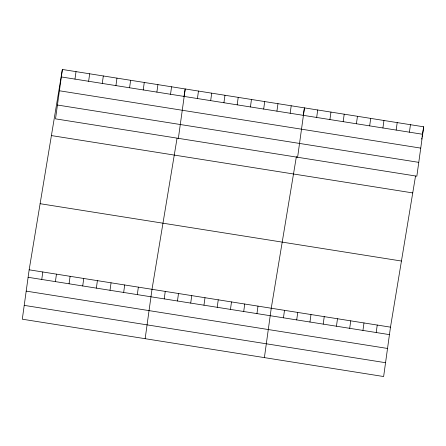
<?xml version="1.0" encoding="UTF-8"?>
<svg xmlns="http://www.w3.org/2000/svg" width="446" height="446" viewBox="0 0 446 446"><rect width="100%" height="100%" fill="white"/><g stroke="black" fill="none" stroke-linecap="round" stroke-linejoin="round"><path stroke-width="0.67" d="M62.368 69.465L55.516 118.848L416.848 176.187L423.7 126.803L62.368 69.465L29.152 269.813L22.3 319.197L383.632 376.535L390.484 327.152L415.533 176.064M41.762 279.458L42.805 271.982M74.978 79.109L76.021 71.633M55.416 281.627L56.452 274.145M88.631 81.278L89.668 73.796M69.063 283.79L70.106 276.314M102.279 83.441L103.321 75.965M82.716 285.958L83.753 278.477M115.932 85.61L116.969 78.128M96.364 288.122L97.406 280.645M129.58 87.773L130.622 80.297M110.017 290.29L111.054 282.814M143.233 89.941L144.27 82.46M123.665 292.459L124.707 284.977M156.88 92.105L157.923 84.629M137.318 294.622L138.355 287.146M170.534 94.273L171.571 86.792M145.151 338.692L152.008 289.309L177.056 138.221M178.367 138.344L185.224 88.96L183.93 96.737M164.217 298.892L165.254 291.411M197.433 98.538L198.47 91.062M177.463 300.994L178.5 293.513M210.679 100.64L211.716 93.164M190.715 303.096L191.752 295.614M223.931 102.747L224.968 95.266M203.961 305.198L204.998 297.722M237.177 104.849L238.214 97.367M217.213 307.3L218.25 299.823M250.429 106.951L251.466 99.469M230.459 309.401L231.496 301.925M263.675 109.053L264.712 101.571M243.711 311.503L244.748 304.027M276.927 111.154L277.964 103.678M256.957 313.605L257.994 306.129M290.173 113.256L291.21 105.78M264.394 357.614L271.246 308.231L296.4 156.496M297.61 157.265L304.462 107.882L303.168 115.659M283.455 317.814L284.492 310.332M316.671 117.46L317.708 109.984M296.707 319.916L297.744 312.434M329.923 119.561L330.96 112.085M309.953 322.018L310.99 314.536M343.169 121.669L344.206 114.187M323.205 324.119L324.242 316.638M356.415 123.771L357.458 116.289M336.451 326.221L337.488 318.745M369.667 125.872L370.704 118.391M349.697 328.323L350.74 320.847M382.913 127.974L383.956 120.492M362.949 330.425L363.986 322.949M396.165 130.076L397.202 122.6M376.195 332.526L377.238 325.05M409.411 132.178L410.454 124.702M421.66 139.119L421.871 137.82M422.089 136.526L423.7 126.803M61.331 76.941L422.663 134.279M59.413 90.772L420.745 148.111M57.434 105.022L418.766 162.355M51.407 135.578L412.74 192.917M40.112 203.699L401.445 261.038M29.152 269.813L390.484 327.152M28.115 277.295L389.447 334.628M26.197 291.121L387.529 348.46M24.218 305.371L385.55 362.709"/></g></svg>
